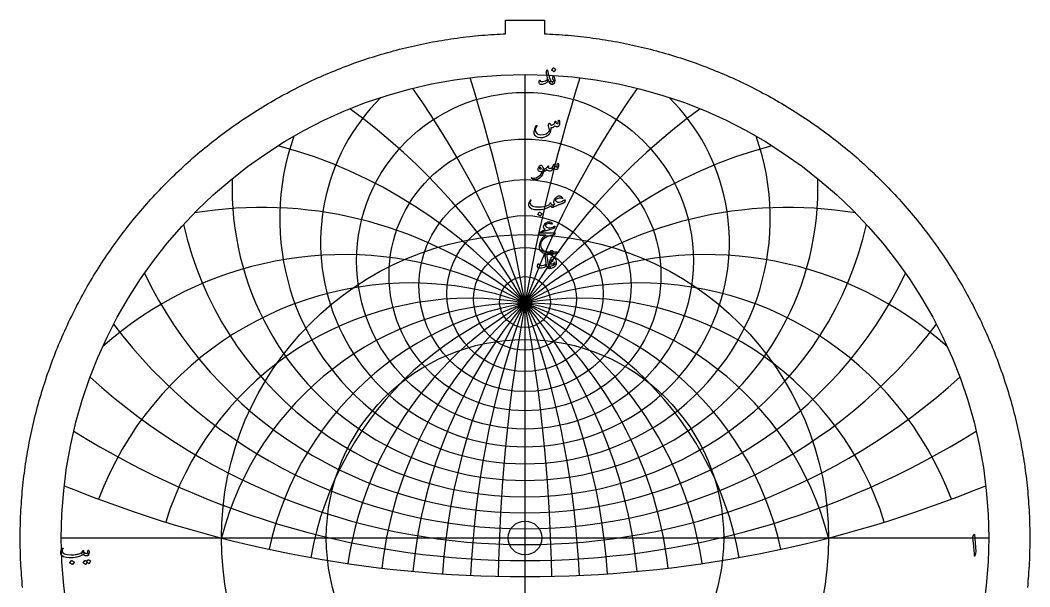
# Model space of a CAD drawing. Header units: millimetres. Extents: x -71 to 71, y -71 to 73.
# Drawn here: x -70.8 to 70.8, y -6.8 to 72.6 of the extents above; entities that cross this region are included whole.
import ezdxf

# ---------------------------------------------------------------- set-up
doc = ezdxf.new("R2010")
doc.units = ezdxf.units.MM
for name, color, linetype in [('CUT_INNER', 6, 'Continuous'), ('CUT_OUTER', 1, 'Continuous'), ('ENGRAVE', 7, 'Continuous'), ('ENGRAVE_FINE', 8, 'Continuous'), ('TEXT', 5, 'Continuous')]:
    doc.layers.add(name, color=color, linetype=linetype)

msp = doc.modelspace()

# ---------------------------------------------------------------- linework, layer by layer
at = {"layer": 'CUT_INNER'}
msp.add_circle((0, 0), 2.375, dxfattribs=at)
at = {"layer": 'CUT_OUTER'}
msp.add_lwpolyline([(-70.4218, -6.9359), (-70.463, -6.5037), (-70.5016, -6.0712), (-70.5375, -5.6385), (-70.5708, -5.2056), (-70.6014, -4.7725), (-70.6293, -4.3392), (-70.6546, -3.9058), (-70.6773, -3.4722), (-70.6972, -3.0384), (-70.7146, -2.6046), (-70.7292, -2.1706), (-70.7412, -1.7366), (-70.7505, -1.3025), (-70.7572, -0.8684), (-70.7612, -0.4342), (-70.7625, 0), (-70.7612, 0.4342), (-70.7572, 0.8684), (-70.7505, 1.3025), (-70.7412, 1.7366), (-70.7292, 2.1706), (-70.7146, 2.6046), (-70.6972, 3.0384), (-70.6773, 3.4722), (-70.6546, 3.9058), (-70.6293, 4.3392), (-70.6014, 4.7725), (-70.5708, 5.2056), (-70.5375, 5.6385), (-70.5016, 6.0712), (-70.463, 6.5037), (-70.4218, 6.9359), (-70.3779, 7.3679), (-70.3313, 7.7996), (-70.2822, 8.231), (-70.2303, 8.6621), (-70.1759, 9.0928), (-70.1187, 9.5233), (-70.059, 9.9533), (-69.9966, 10.383), (-69.9316, 10.8123), (-69.8639, 11.2412), (-69.7936, 11.6697), (-69.7207, 12.0977), (-69.6452, 12.5253), (-69.567, 12.9524), (-69.4862, 13.379), (-69.4028, 13.8051), (-69.3168, 14.2307), (-69.2282, 14.6557), (-69.137, 15.0802), (-69.0431, 15.5042), (-68.9467, 15.9275), (-68.8477, 16.3502), (-68.746, 16.7724), (-68.6418, 17.1939), (-68.535, 17.6147), (-68.4257, 18.0349), (-68.3137, 18.4544), (-68.1992, 18.8733), (-68.0821, 19.2914), (-67.9625, 19.7087), (-67.8403, 20.1254), (-67.7155, 20.5413), (-67.5882, 20.9564), (-67.4583, 21.3707), (-67.3259, 21.7842), (-67.191, 22.1969), (-67.0535, 22.6088), (-66.9135, 23.0198), (-66.771, 23.4299), (-66.626, 23.8392), (-66.4785, 24.2475), (-66.3285, 24.655), (-66.1759, 25.0615), (-66.0209, 25.4671), (-65.8634, 25.8717), (-65.7034, 26.2753), (-65.541, 26.678), (-65.376, 27.0796), (-65.2086, 27.4803), (-65.0388, 27.8799), (-64.8665, 28.2784), (-64.6918, 28.6759), (-64.5146, 29.0723), (-64.335, 29.4676), (-64.153, 29.8618), (-63.9685, 30.2549), (-63.7817, 30.6468), (-63.5925, 31.0376), (-63.4008, 31.4272), (-63.2068, 31.8156), (-63.0104, 32.2029), (-62.8116, 32.5889), (-62.6105, 32.9737), (-62.407, 33.3572), (-62.2011, 33.7395), (-61.9929, 34.1205), (-61.7824, 34.5003), (-61.5695, 34.8787), (-61.3544, 35.2558), (-61.1369, 35.6316), (-60.9171, 36.0061), (-60.695, 36.3792), (-60.4707, 36.7509), (-60.244, 37.1213), (-60.0151, 37.4902), (-59.784, 37.8578), (-59.5505, 38.2239), (-59.3149, 38.5886), (-59.077, 38.9518), (-58.8369, 39.3135), (-58.5945, 39.6738), (-58.35, 40.0326), (-58.1033, 40.3899), (-57.8543, 40.7456), (-57.6032, 41.0998), (-57.35, 41.4525), (-57.0946, 41.8036), (-56.837, 42.1532), (-56.5773, 42.5011), (-56.3154, 42.8475), (-56.0514, 43.1922), (-55.7854, 43.5353), (-55.5172, 43.8768), (-55.2469, 44.2166), (-54.9746, 44.5548), (-54.7002, 44.8913), (-54.4237, 45.226), (-54.1451, 45.5591), (-53.8646, 45.8905), (-53.582, 46.2201), (-53.2974, 46.548), (-53.0108, 46.8742), (-52.7222, 47.1986), (-52.4316, 47.5212), (-52.139, 47.842), (-51.8444, 48.161), (-51.548, 48.4782), (-51.2495, 48.7936), (-50.9492, 49.1072), (-50.6469, 49.4188), (-50.3427, 49.7287), (-50.0366, 50.0366), (-49.7287, 50.3427), (-49.4188, 50.6469), (-49.1072, 50.9492), (-48.7936, 51.2495), (-48.4782, 51.548), (-48.161, 51.8444), (-47.842, 52.139), (-47.5212, 52.4316), (-47.1986, 52.7222), (-46.8742, 53.0108), (-46.548, 53.2974), (-46.2201, 53.582), (-45.8905, 53.8646), (-45.5591, 54.1451), (-45.226, 54.4237), (-44.8913, 54.7002), (-44.5548, 54.9746), (-44.2166, 55.2469), (-43.8768, 55.5172), (-43.5353, 55.7854), (-43.1922, 56.0514), (-42.8475, 56.3154), (-42.5011, 56.5773), (-42.1532, 56.837), (-41.8036, 57.0946), (-41.4525, 57.35), (-41.0998, 57.6032), (-40.7456, 57.8543), (-40.3899, 58.1033), (-40.0326, 58.35), (-39.6738, 58.5945), (-39.3135, 58.8369), (-38.9518, 59.077), (-38.5886, 59.3149), (-38.2239, 59.5505), (-37.8578, 59.784), (-37.4902, 60.0151), (-37.1213, 60.244), (-36.7509, 60.4707), (-36.3792, 60.695), (-36.0061, 60.9171), (-35.6316, 61.1369), (-35.2558, 61.3544), (-34.8787, 61.5695), (-34.5003, 61.7824), (-34.1205, 61.9929), (-33.7395, 62.2011), (-33.3572, 62.407), (-32.9737, 62.6105), (-32.5889, 62.8116), (-32.2029, 63.0104), (-31.8156, 63.2068), (-31.4272, 63.4008), (-31.0376, 63.5925), (-30.6468, 63.7817), (-30.2549, 63.9685), (-29.8618, 64.153), (-29.4676, 64.335), (-29.0723, 64.5146), (-28.6759, 64.6918), (-28.2784, 64.8665), (-27.8799, 65.0388), (-27.4803, 65.2086), (-27.0796, 65.376), (-26.678, 65.541), (-26.2753, 65.7034), (-25.8717, 65.8634), (-25.4671, 66.0209), (-25.0615, 66.1759), (-24.655, 66.3285), (-24.2475, 66.4785), (-23.8392, 66.626), (-23.4299, 66.771), (-23.0198, 66.9135), (-22.6088, 67.0535), (-22.1969, 67.191), (-21.7842, 67.3259), (-21.3707, 67.4583), (-20.9564, 67.5882), (-20.5413, 67.7155), (-20.1254, 67.8403), (-19.7087, 67.9625), (-19.2914, 68.0821), (-18.8733, 68.1992), (-18.4544, 68.3137), (-18.0349, 68.4257), (-17.6147, 68.535), (-17.1939, 68.6418), (-16.7724, 68.746), (-16.3502, 68.8477), (-15.9275, 68.9467), (-15.5042, 69.0431), (-15.0802, 69.137), (-14.6557, 69.2282), (-14.2307, 69.3168), (-13.8051, 69.4028), (-13.379, 69.4862), (-12.9524, 69.567), (-12.5253, 69.6452), (-12.0977, 69.7207), (-11.6697, 69.7936), (-11.2412, 69.8639), (-10.8123, 69.9316), (-10.383, 69.9966), (-9.9533, 70.059), (-9.5233, 70.1187), (-9.0928, 70.1759), (-8.6621, 70.2303), (-8.231, 70.2822), (-7.7996, 70.3313), (-7.3679, 70.3779), (-6.9359, 70.4218), (-6.5037, 70.463), (-6.0712, 70.5016), (-5.6385, 70.5375), (-5.2056, 70.5708), (-4.7725, 70.6014), (-4.3392, 70.6293), (-3.9058, 70.6546), (-3.4722, 70.6773), (-3.0384, 70.6972), (-2.7125, 70.7102), (-2.7125, 72.6225), (2.7125, 72.6225), (2.7125, 70.7102), (3.0384, 70.6972), (3.4722, 70.6773), (3.9058, 70.6546), (4.3392, 70.6293), (4.7725, 70.6014), (5.2056, 70.5708), (5.6385, 70.5375), (6.0712, 70.5016), (6.5037, 70.463), (6.9359, 70.4218), (7.3679, 70.3779), (7.7996, 70.3313), (8.231, 70.2822), (8.6621, 70.2303), (9.0928, 70.1759), (9.5233, 70.1187), (9.9533, 70.059), (10.383, 69.9966), (10.8123, 69.9316), (11.2412, 69.8639), (11.6697, 69.7936), (12.0977, 69.7207), (12.5253, 69.6452), (12.9524, 69.567), (13.379, 69.4862), (13.8051, 69.4028), (14.2307, 69.3168), (14.6557, 69.2282), (15.0802, 69.137), (15.5042, 69.0431), (15.9275, 68.9467), (16.3502, 68.8477), (16.7724, 68.746), (17.1939, 68.6418), (17.6147, 68.535), (18.0349, 68.4257), (18.4544, 68.3137), (18.8733, 68.1992), (19.2914, 68.0821), (19.7087, 67.9625), (20.1254, 67.8403), (20.5413, 67.7155), (20.9564, 67.5882), (21.3707, 67.4583), (21.7842, 67.3259), (22.1969, 67.191), (22.6088, 67.0535), (23.0198, 66.9135), (23.4299, 66.771), (23.8392, 66.626), (24.2475, 66.4785), (24.655, 66.3285), (25.0615, 66.1759), (25.4671, 66.0209), (25.8717, 65.8634), (26.2753, 65.7034), (26.678, 65.541), (27.0796, 65.376), (27.4803, 65.2086), (27.8799, 65.0388), (28.2784, 64.8665), (28.6759, 64.6918), (29.0723, 64.5146), (29.4676, 64.335), (29.8618, 64.153), (30.2549, 63.9685), (30.6468, 63.7817), (31.0376, 63.5925), (31.4272, 63.4008), (31.8156, 63.2068), (32.2029, 63.0104), (32.5889, 62.8116), (32.9737, 62.6105), (33.3572, 62.407), (33.7395, 62.2011), (34.1205, 61.9929), (34.5003, 61.7824), (34.8787, 61.5695), (35.2558, 61.3544), (35.6316, 61.1369), (36.0061, 60.9171), (36.3792, 60.695), (36.7509, 60.4707), (37.1213, 60.244), (37.4902, 60.0151), (37.8578, 59.784), (38.2239, 59.5505), (38.5886, 59.3149), (38.9518, 59.077), (39.3135, 58.8369), (39.6738, 58.5945), (40.0326, 58.35), (40.3899, 58.1033), (40.7456, 57.8543), (41.0998, 57.6032), (41.4525, 57.35), (41.8036, 57.0946), (42.1532, 56.837), (42.5011, 56.5773), (42.8475, 56.3154), (43.1922, 56.0514), (43.5353, 55.7854), (43.8768, 55.5172), (44.2166, 55.2469), (44.5548, 54.9746), (44.8913, 54.7002), (45.226, 54.4237), (45.5591, 54.1451), (45.8905, 53.8646), (46.2201, 53.582), (46.548, 53.2974), (46.8742, 53.0108), (47.1986, 52.7222), (47.5212, 52.4316), (47.842, 52.139), (48.161, 51.8444), (48.4782, 51.548), (48.7936, 51.2495), (49.1072, 50.9492), (49.4188, 50.6469), (49.7287, 50.3427), (50.0366, 50.0366), (50.3427, 49.7287), (50.6469, 49.4188), (50.9492, 49.1072), (51.2495, 48.7936), (51.548, 48.4782), (51.8444, 48.161), (52.139, 47.842), (52.4316, 47.5212), (52.7222, 47.1986), (53.0108, 46.8742), (53.2974, 46.548), (53.582, 46.2201), (53.8646, 45.8905), (54.1451, 45.5591), (54.4237, 45.226), (54.7002, 44.8913), (54.9746, 44.5548), (55.2469, 44.2166), (55.5172, 43.8768), (55.7854, 43.5353), (56.0514, 43.1922), (56.3154, 42.8475), (56.5773, 42.5011), (56.837, 42.1532), (57.0946, 41.8036), (57.35, 41.4525), (57.6032, 41.0998), (57.8543, 40.7456), (58.1033, 40.3899), (58.35, 40.0326), (58.5945, 39.6738), (58.8369, 39.3135), (59.077, 38.9518), (59.3149, 38.5886), (59.5505, 38.2239), (59.784, 37.8578), (60.0151, 37.4902), (60.244, 37.1213), (60.4707, 36.7509), (60.695, 36.3792), (60.9171, 36.0061), (61.1369, 35.6316), (61.3544, 35.2558), (61.5695, 34.8787), (61.7824, 34.5003), (61.9929, 34.1205), (62.2011, 33.7395), (62.407, 33.3572), (62.6105, 32.9737), (62.8116, 32.5889), (63.0104, 32.2029), (63.2068, 31.8156), (63.4008, 31.4272), (63.5925, 31.0376), (63.7817, 30.6468), (63.9685, 30.2549), (64.153, 29.8618), (64.335, 29.4676), (64.5146, 29.0723), (64.6918, 28.6759), (64.8665, 28.2784), (65.0388, 27.8799), (65.2086, 27.4803), (65.376, 27.0796), (65.541, 26.678), (65.7034, 26.2753), (65.8634, 25.8717), (66.0209, 25.4671), (66.1759, 25.0615), (66.3285, 24.655), (66.4785, 24.2475), (66.626, 23.8392), (66.771, 23.4299), (66.9135, 23.0198), (67.0535, 22.6088), (67.191, 22.1969), (67.3259, 21.7842), (67.4583, 21.3707), (67.5882, 20.9564), (67.7155, 20.5413), (67.8403, 20.1254), (67.9625, 19.7087), (68.0821, 19.2914), (68.1992, 18.8733), (68.3137, 18.4544), (68.4257, 18.0349), (68.535, 17.6147), (68.6418, 17.1939), (68.746, 16.7724), (68.8477, 16.3502), (68.9467, 15.9275), (69.0431, 15.5042), (69.137, 15.0802), (69.2282, 14.6557), (69.3168, 14.2307), (69.4028, 13.8051), (69.4862, 13.379), (69.567, 12.9524), (69.6452, 12.5253), (69.7207, 12.0977), (69.7936, 11.6697), (69.8639, 11.2412), (69.9316, 10.8123), (69.9966, 10.383), (70.059, 9.9533), (70.1187, 9.5233), (70.1759, 9.0928), (70.2303, 8.6621), (70.2822, 8.231), (70.3313, 7.7996), (70.3779, 7.3679), (70.4218, 6.9359), (70.463, 6.5037), (70.5016, 6.0712), (70.5375, 5.6385), (70.5708, 5.2056), (70.6014, 4.7725), (70.6293, 4.3392), (70.6546, 3.9058), (70.6773, 3.4722), (70.6972, 3.0384), (70.7146, 2.6046), (70.7292, 2.1706), (70.7412, 1.7366), (70.7505, 1.3025), (70.7572, 0.8684), (70.7612, 0.4342), (70.7625, 0), (70.7612, -0.4342), (70.7572, -0.8684), (70.7505, -1.3025), (70.7412, -1.7366), (70.7292, -2.1706), (70.7146, -2.6046), (70.6972, -3.0384), (70.6773, -3.4722), (70.6546, -3.9058), (70.6293, -4.3392), (70.6014, -4.7725), (70.5708, -5.2056), (70.5375, -5.6385), (70.5016, -6.0712), (70.463, -6.5037), (70.4218, -6.9359)], dxfattribs=at)
at = {"layer": 'ENGRAVE'}
for points in [[(0, -65), (0, 65)], [(-65, 0), (65, 0)]]:
    msp.add_lwpolyline(points, dxfattribs=at)
for centre, radius in [((0, 0), 65), ((0, 38.8835), 23.6071), ((0, 36.8979), 19.0559), ((0, 35.3915), 14.8686), ((0, 34.2865), 10.9437), ((0, 0), 42.5483), ((0, 33.5304), 7.2007), ((0, 33.0894), 3.5726), ((0, 32.9444), 0.93), ((0, 0), 27.8517)]:
    msp.add_circle(centre, radius, dxfattribs=at)
for centre, radius, start, end in [((0, 41.4615), 28.6559, 134.845417, 45.154583), ((0, 44.7989), 34.3874, 160.359894, 19.640106), ((0, 49.1467), 41.0686, 178.254365, 1.745635), ((0, 54.8962), 49.1057, 192.859961, 347.140039), ((0, 62.6876), 59.1521, 205.59371, 334.40629), ((0, -11.0037), 43.9482, 14.5, 165.5), ((0, -11.0037), 43.9482, 14.5, 165.5), ((0, 73.6383), 72.3383, 217.12705, 322.87295), ((0, 89.8839), 90.8123, 227.837951, 312.162049), ((0, 116.0667), 119.2286, 237.963138, 302.036862), ((0, 164.5221), 169.9349, 247.662981, 292.337019)]:
    msp.add_arc(centre, radius, start, end, dxfattribs=at)
at = {"layer": 'ENGRAVE_FINE'}
for centre, radius, start, end in [((-249.2424, -11.0037), 253.0874, 1.275347, 17.367591), ((-249.2424, -11.0037), 253.0874, 1.275347, 17.367591), ((249.2424, -11.0037), 253.0874, 162.632409, 178.724653), ((249.2424, -11.0037), 253.0874, 162.632409, 178.724653), ((-120.7466, -11.0037), 128.4958, 2.570044, 35.199227), ((-120.7466, -11.0037), 128.4958, 2.570044, 35.199227), ((120.7466, -11.0037), 128.4958, 144.800773, 177.429956), ((120.7466, -11.0037), 128.4958, 144.800773, 177.429956), ((-76.1205, -11.0037), 87.8963, 3.904621, 54.083754), ((-76.1205, -11.0037), 87.8963, 3.904621, 54.083754), ((76.1205, -11.0037), 87.8963, 125.916246, 176.095379), ((76.1205, -11.0037), 87.8963, 125.916246, 176.095379), ((-52.3754, -11.0037), 68.3712, 5.30213, 74.940025), ((-52.3754, -11.0037), 68.3712, 5.30213, 74.940025), ((52.3754, -11.0037), 68.3712, 105.059975, 174.69787), ((52.3754, -11.0037), 68.3712, 105.059975, 174.69787), ((-36.8769, -11.0037), 57.3703, 6.789823, 99.494308), ((-36.8769, -11.0037), 57.3703, 6.789823, 99.494308), ((36.8769, -11.0037), 57.3703, 80.505692, 173.210177), ((36.8769, -11.0037), 57.3703, 80.505692, 173.210177), ((-25.3735, -11.0037), 50.747, 8.401461, 131.819689), ((-25.3735, -11.0037), 50.747, 8.401461, 131.819689), ((25.3735, -11.0037), 50.747, 48.180311, 171.598539), ((25.3735, -11.0037), 50.747, 48.180311, 171.598539), ((-15.9958, -11.0037), 46.7687, 10.180676, 159.405261), ((-15.9958, -11.0037), 46.7687, 10.180676, 159.405261), ((15.9958, -11.0037), 46.7687, 20.594739, 169.819324), ((15.9958, -11.0037), 46.7687, 20.594739, 169.819324), ((-7.7492, -11.0037), 44.6261, 12.186153, 162.758056), ((-7.7492, -11.0037), 44.6261, 12.186153, 162.758056), ((7.7492, -11.0037), 44.6261, 17.241944, 167.813847), ((7.7492, -11.0037), 44.6261, 17.241944, 167.813847)]:
    msp.add_arc(centre, radius, start, end, dxfattribs=at)
at = {"layer": 'TEXT'}
for points in [[(3.1618, 65.5541), (3.1855, 65.4459), (3.2113, 65.336), (3.2392, 65.2242), (3.2691, 65.1106), (3.301, 64.9947), (3.3351, 64.876), (3.3712, 64.7545), (3.4093, 64.6301), (3.4864, 64.4063), (3.5568, 64.2382), (3.6205, 64.1258), (3.6774, 64.0691), (3.7272, 64.0353), (3.7775, 63.9876), (3.8283, 63.926), (3.8796, 63.8504), (3.928, 63.7569), (3.9414, 63.6865), (3.9198, 63.6393), (3.8631, 63.6153), (3.6798, 63.6339), (3.5176, 63.7556), (3.3766, 63.9804), (3.2567, 64.3083), (3.2541, 64.3137), (3.2505, 64.3176), (3.2459, 64.3199), (3.2402, 64.3207), (3.2361, 64.3199), (3.2319, 64.3176), (3.2278, 64.3137), (3.2237, 64.3083), (3.2121, 64.2552), (3.1979, 64.199), (3.1811, 64.1397), (3.1618, 64.0773), (3.1407, 64.0183), (3.1185, 63.969), (3.0953, 63.9296), (3.0711, 63.8999), (2.9839, 63.8239), (2.8751, 63.7566), (2.7447, 63.6981), (2.5926, 63.6483), (2.4379, 63.6114), (2.3038, 63.5957), (2.1904, 63.6011), (2.0976, 63.6277), (2.0182, 63.6942), (1.9821, 63.8113), (1.9893, 63.9788), (2.0398, 64.1969), (2.0447, 64.2042), (2.0512, 64.2093), (2.0591, 64.2124), (2.0687, 64.2134), (2.08, 64.2122), (2.0893, 64.2083), (2.0965, 64.2018), (2.1017, 64.1928), (2.1213, 64.1472), (2.1429, 64.1093), (2.1667, 64.0791), (2.1924, 64.0567), (2.2729, 64.0268), (2.3822, 64.0196), (2.5204, 64.035), (2.6874, 64.0732), (2.8656, 64.1304), (3.004, 64.1949), (3.1028, 64.2665), (3.1618, 64.3454), (3.1716, 64.4254), (3.1556, 64.562), (3.1139, 64.7554), (3.0463, 65.0054), (3.0138, 65.1372), (2.9947, 65.2437), (2.9891, 65.3249), (2.9968, 65.3808), (3.0752, 65.6036), (3.0837, 65.627), (3.0927, 65.6438), (3.1023, 65.6538), (3.1123, 65.6572), (3.1247, 65.6507), (3.1371, 65.6314), (3.1494, 65.5992), (3.1618, 65.5541)], [(3.9579, 65.9088), (3.9631, 65.914), (3.9703, 65.9171), (3.9796, 65.9181), (3.9909, 65.9171), (4.0711, 65.8846), (4.1467, 65.8449), (4.2176, 65.798), (4.2838, 65.7438), (4.2903, 65.7356), (4.2931, 65.7273), (4.2923, 65.7191), (4.2879, 65.7108), (4.0941, 65.3973), (4.0868, 65.3898), (4.0776, 65.388), (4.0662, 65.3919), (4.0528, 65.4014), (4.0412, 65.4097), (4.0229, 65.4221), (3.9979, 65.4386), (3.9662, 65.4592), (3.9273, 65.4839), (3.8806, 65.5128), (3.8262, 65.5458), (3.7641, 65.5829), (3.7558, 65.5891), (3.7517, 65.5953), (3.7517, 65.6015), (3.7558, 65.6077)], [(3.9951, 64.2217), (3.9708, 64.2622), (3.9476, 64.297), (3.9255, 64.3261), (3.9043, 64.3496), (3.8891, 64.3697), (3.8806, 64.3929), (3.8788, 64.4192), (3.8837, 64.4486), (3.9703, 64.7621), (3.9824, 64.7894), (3.9982, 64.7971), (4.0175, 64.7853), (4.0404, 64.7538), (4.075, 64.687), (4.1044, 64.6063), (4.1286, 64.5117), (4.1477, 64.4032), (4.1588, 64.299), (4.1632, 64.1969), (4.1608, 64.0969), (4.1518, 63.9989), (4.1371, 63.9136), (4.1178, 63.8391), (4.0938, 63.7754), (4.0652, 63.7226), (4.0299, 63.6834), (3.9817, 63.6524), (3.9206, 63.6298), (3.8466, 63.6153), (3.7708, 63.6125), (3.7001, 63.6246), (3.6346, 63.6517), (3.5743, 63.6937), (3.5276, 63.7471), (3.5032, 63.8082), (3.5008, 63.877), (3.5207, 63.9536), (3.5524, 64.0162), (3.5898, 64.0557), (3.6328, 64.0719), (3.6816, 64.0649), (3.794, 64.0379), (3.8919, 64.035), (3.9755, 64.0564), (4.0446, 64.1021), (4.0461, 64.1142), (4.0384, 64.1382), (4.0214, 64.174), (3.9951, 64.2217)], [(4.7066, 58.5595), (4.7138, 58.5775), (4.7231, 58.5904), (4.7345, 58.5982), (4.7479, 58.6007), (4.7651, 58.5987), (4.7798, 58.5925), (4.792, 58.5822), (4.8015, 58.5677), (4.825, 58.5162), (4.8417, 58.4522), (4.8518, 58.3759), (4.8551, 58.2872), (4.8461, 58.1424), (4.819, 58.0047), (4.7739, 57.8742), (4.7107, 57.751), (4.6891, 57.7213), (4.6654, 57.6984), (4.6396, 57.6822), (4.6117, 57.6726), (4.5109, 57.6662), (4.4024, 57.684), (4.2861, 57.726), (4.1621, 57.7922), (4.0577, 57.6492), (3.9342, 57.554), (3.7916, 57.5068), (3.63, 57.5076), (3.6247, 57.4206), (3.6171, 57.3369), (3.6072, 57.2566), (3.5949, 57.1797), (3.5804, 57.1056), (3.5635, 57.0338), (3.5443, 56.9643), (3.5227, 56.8971), (3.4727, 56.7759), (3.4052, 56.6641), (3.3201, 56.5614), (3.2175, 56.4681), (2.9775, 56.3083), (2.7235, 56.1959), (2.4557, 56.1309), (2.1739, 56.1134), (1.8565, 56.1564), (1.6057, 56.2691), (1.4213, 56.4514), (1.3035, 56.7032), (1.2875, 56.794), (1.2849, 56.9012), (1.2958, 57.025), (1.32, 57.1652), (1.3589, 57.3189), (1.4138, 57.4787), (1.4847, 57.6448), (1.5716, 57.817), (1.5786, 57.8278), (1.5871, 57.8356), (1.5971, 57.8402), (1.6087, 57.8417), (1.6204, 57.8407), (1.6304, 57.8376), (1.6389, 57.8325), (1.6459, 57.8252), (1.6505, 57.8147), (1.6521, 57.8036), (1.6505, 57.792), (1.6459, 57.7799), (1.5355, 57.5507), (1.4644, 57.3622), (1.4324, 57.2145), (1.4396, 57.1075), (1.5438, 56.8716), (1.7077, 56.7002), (1.9315, 56.5932), (2.2151, 56.5506), (2.6116, 56.5759), (2.9473, 56.6764), (3.2221, 56.8523), (3.4361, 57.1034), (3.4354, 57.2689), (3.4083, 57.4437), (3.3549, 57.6278), (3.2752, 57.8211), (3.2652, 57.8407), (3.2598, 57.8582), (3.259, 57.8737), (3.2629, 57.8871), (3.285, 57.9331), (3.3062, 57.9763), (3.3263, 58.0167), (3.3454, 58.0542), (3.3634, 58.0883), (3.3804, 58.1186), (3.3964, 58.1451), (3.4114, 58.1676), (3.4199, 58.1772), (3.4289, 58.181), (3.4384, 58.1792), (3.4485, 58.1717), (3.4537, 58.1661), (3.4609, 58.1573), (3.4702, 58.1454), (3.4815, 58.1305), (3.4944, 58.1124), (3.5083, 58.0913), (3.5233, 58.0671), (3.5393, 58.0397), (3.5717, 57.9872), (3.5991, 57.949), (3.6212, 57.9253), (3.6382, 57.916), (3.7455, 57.907), (3.8527, 57.9253), (3.96, 57.9709), (4.0672, 58.0439), (4.1062, 58.0923), (4.1446, 58.1717), (4.1825, 58.2821), (4.2199, 58.4234), (4.2235, 58.4368), (4.2302, 58.4481), (4.24, 58.4574), (4.2529, 58.4646), (4.265, 58.4693), (4.2766, 58.4708), (4.2877, 58.4693), (4.2982, 58.4646), (4.314, 58.4388), (4.3199, 58.3904), (4.316, 58.3192), (4.3024, 58.2254), (4.3856, 58.1743), (4.4746, 58.1408), (4.5692, 58.1248), (4.6695, 58.1264), (4.6682, 58.1565), (4.6643, 58.181), (4.6579, 58.1998), (4.6489, 58.213), (4.6386, 58.2254), (4.6324, 58.2377), (4.6303, 58.2501), (4.6324, 58.2625)], [(4.6097, 52.544), (4.6187, 52.5502), (4.6293, 52.5481), (4.6414, 52.5378), (4.6551, 52.5192), (4.6698, 52.4878), (4.6808, 52.4429), (4.6883, 52.3846), (4.6922, 52.313), (4.6935, 52.2315), (4.6891, 52.1521), (4.679, 52.0748), (4.6633, 51.9995), (4.6174, 51.853), (4.5664, 51.7478), (4.5102, 51.6839), (4.4488, 51.6612), (4.3037, 51.6697), (4.1693, 51.7076), (4.0459, 51.7749), (3.9332, 51.8716), (3.8558, 51.7192), (3.7641, 51.6004), (3.6578, 51.515), (3.5372, 51.4632), (3.4106, 51.4519), (3.2825, 51.4838), (3.1528, 51.5591), (3.0216, 51.6777), (2.9153, 51.5424), (2.8112, 51.4457), (2.7091, 51.3877), (2.6091, 51.3683), (2.589, 51.3797), (2.5699, 51.4137), (2.5518, 51.4704), (2.5348, 51.5498), (2.5286, 51.6282), (2.5389, 51.686), (2.5657, 51.7231), (2.6091, 51.7396), (2.7993, 51.7827), (2.9659, 51.8664), (3.1087, 51.991), (3.2278, 52.1562), (3.2343, 52.1652), (3.2412, 52.1717), (3.2487, 52.1756), (3.2567, 52.1768), (3.2665, 52.1758), (3.2752, 52.1727), (3.283, 52.1676), (3.2897, 52.1603), (3.2936, 52.1382), (3.2845, 52.1005), (3.2626, 52.0474), (3.2278, 51.9788), (3.2734, 51.926), (3.3443, 51.8871), (3.4405, 51.8621), (3.5619, 51.851), (3.7133, 51.8827), (3.8455, 51.9861), (3.9587, 52.1611), (4.0528, 52.4078), (4.0575, 52.4205), (4.0631, 52.4295), (4.0698, 52.4349), (4.0776, 52.4367), (4.0892, 52.4357), (4.0992, 52.4326), (4.1077, 52.4274), (4.1147, 52.4202), (4.1198, 52.4099), (4.1229, 52.3996), (4.124, 52.3893), (4.1229, 52.379), (4.0817, 52.2057), (4.1299, 52.1629), (4.1879, 52.1253), (4.2557, 52.0928), (4.3333, 52.0655), (4.4089, 52.0477), (4.4663, 52.0438), (4.5058, 52.0539), (4.5272, 52.0778), (4.5341, 52.1145), (4.5303, 52.1665), (4.5156, 52.2341), (4.4901, 52.3171), (4.4944, 52.3406), (4.5158, 52.3862), (4.5543, 52.454), (4.6097, 52.544)], [(2.5266, 51.323), (2.4299, 50.9834), (2.2677, 50.6991), (2.0401, 50.4699), (1.7469, 50.2958), (1.7059, 50.2782), (1.6655, 50.2623), (1.6255, 50.2483), (1.5861, 50.236), (1.5474, 50.2258), (1.5097, 50.218), (1.4731, 50.2124), (1.4376, 50.2092), (1.3489, 50.2219), (1.2313, 50.268), (1.0849, 50.3477), (0.9096, 50.4608), (0.8907, 50.4771), (0.8797, 50.4928), (0.8763, 50.508), (0.8807, 50.5227), (0.8905, 50.5341), (0.9034, 50.5392), (0.9194, 50.5382), (0.9384, 50.531), (1.1207, 50.4719), (1.3252, 50.4722), (1.5518, 50.5317), (1.8006, 50.6506), (2.0037, 50.7885), (2.1718, 50.9507), (2.3048, 51.1371), (2.4028, 51.3477), (2.402, 51.3552), (2.3997, 51.3611), (2.3959, 51.3655), (2.3904, 51.3683), (2.2484, 51.3766), (2.1275, 51.3931), (2.0277, 51.4178), (1.9491, 51.4508), (1.8882, 51.5019), (1.8501, 51.5725), (1.8346, 51.6628), (1.8418, 51.7726), (1.8441, 51.7872), (1.847, 51.802), (1.8503, 51.8171), (1.8542, 51.8324), (1.8586, 51.8483), (1.8635, 51.8649), (1.8689, 51.8823), (1.8748, 51.9005), (1.9233, 52.0183), (1.9821, 52.116), (2.0512, 52.1936), (2.1306, 52.2511), (2.2118, 52.2825), (2.2863, 52.282), (2.3541, 52.2495), (2.4152, 52.1851), (2.4686, 52.0954), (2.509, 51.9912), (2.5366, 51.8726), (2.5513, 51.7396), (2.5594, 51.7397), (2.5673, 51.7401), (2.5749, 51.7408), (2.5823, 51.7417), (2.5896, 51.7426), (2.5972, 51.7432), (2.6051, 51.7436), (2.6132, 51.7437), (2.641, 51.7378), (2.6627, 51.72), (2.6782, 51.6904), (2.6874, 51.6488), (2.6913, 51.6032), (2.6905, 51.5571), (2.6851, 51.5104), (2.6751, 51.4632), (2.6619, 51.4217), (2.6472, 51.3921), (2.631, 51.3743), (2.6132, 51.3683), (2.5348, 51.3683), (2.5343, 51.3609), (2.5328, 51.3508), (2.5302, 51.3382), (2.5266, 51.323)], [(2.3286, 51.785), (2.2853, 51.8605), (2.2378, 51.9139), (2.1862, 51.9451), (2.1306, 51.9541), (2.0973, 51.9453), (2.0677, 51.9314), (2.0416, 51.9123), (2.0192, 51.8881), (2.012, 51.8752), (2.0109, 51.8613), (2.0161, 51.8463), (2.0274, 51.8303), (2.07, 51.793), (2.1316, 51.7674), (2.2123, 51.7538), (2.3121, 51.752), (2.3224, 51.754), (2.3286, 51.7602), (2.3306, 51.7705), (2.3286, 51.785)], [(0.759, 47.3862), (0.7737, 47.4022), (0.7889, 47.4089), (0.8046, 47.4063), (0.8209, 47.3944), (0.8332, 47.379), (0.8374, 47.3614), (0.8332, 47.3418), (0.8209, 47.3202), (0.758, 47.2227), (0.7177, 47.1325), (0.7002, 47.0495), (0.7054, 46.9737), (0.8345, 46.7246), (1.0859, 46.5509), (1.4595, 46.4524), (1.9552, 46.4292), (2.3231, 46.4563), (2.6761, 46.5127), (3.0141, 46.5986), (3.3371, 46.7138), (3.3941, 46.7476), (3.4413, 46.7994), (3.4787, 46.8693), (3.5063, 46.9572), (3.5155, 46.9822), (3.531, 46.9995), (3.5527, 47.009), (3.5805, 47.0108), (3.6004, 47.0023), (3.6145, 46.985), (3.623, 46.959), (3.6259, 46.9242), (3.6452, 46.8381), (3.6991, 46.7736), (3.7875, 46.7308), (3.9105, 46.7097), (3.9548, 46.6999), (3.9848, 46.6746), (4.0002, 46.6339), (4.0012, 46.5777), (3.9863, 46.473), (3.9662, 46.3982), (3.9409, 46.3534), (3.9105, 46.3384), (3.82, 46.3503), (3.7342, 46.3859), (3.6529, 46.4452), (3.5764, 46.5282), (3.5699, 46.5315), (3.5588, 46.5292), (3.5431, 46.5212), (3.5227, 46.5076), (3.1381, 46.291), (2.7184, 46.1363), (2.2636, 46.0435), (1.7737, 46.0126), (1.321, 46.0435), (0.9694, 46.1363), (0.7188, 46.291), (0.5692, 46.5076), (0.5352, 46.6285), (0.5239, 46.752), (0.5352, 46.878), (0.5692, 47.0067), (0.6151, 47.1263), (0.6621, 47.2294), (0.71, 47.3161), (0.759, 47.3862)], [(5.6141, 47.3738), (5.5316, 47.0438), (5.5223, 47.0278), (5.5069, 47.0129), (5.4852, 46.999), (5.4574, 46.9861), (5.3956, 46.9643), (5.33, 46.9402), (5.2605, 46.9137), (5.1872, 46.885), (5.11, 46.8542), (5.0289, 46.8216), (4.9439, 46.7872), (4.8551, 46.7509), (3.9064, 46.3384), (3.8631, 46.348), (3.828, 46.3766), (3.8012, 46.4243), (3.7826, 46.4911), (3.7795, 46.562), (3.7991, 46.622), (3.8414, 46.6713), (3.9064, 46.7097), (3.9145, 46.7134), (3.9306, 46.7205), (3.9547, 46.731), (3.9868, 46.7447), (4.0266, 46.7616), (4.074, 46.7814), (4.1287, 46.8039), (4.191, 46.8293), (4.1108, 46.9116), (4.06, 47.0015), (4.0386, 47.0992), (4.0466, 47.2047), (4.126, 47.4555), (4.2611, 47.6677), (4.4519, 47.8412), (4.6984, 47.9761), (4.7523, 47.9887), (4.8149, 47.9853), (4.8863, 47.966), (4.9665, 47.9307), (5.0498, 47.8825), (5.1263, 47.8286), (5.1962, 47.769), (5.2594, 47.7038), (5.2772, 47.6798), (5.2852, 47.6574), (5.2834, 47.6365), (5.2718, 47.6172), (5.2542, 47.6022), (5.2346, 47.5945), (5.213, 47.594), (5.1892, 47.6007), (5.0658, 47.6396), (4.9345, 47.6574), (4.7956, 47.6541), (4.6489, 47.6296), (4.5161, 47.5899), (4.4107, 47.5367), (4.3325, 47.4702), (4.2818, 47.3903), (4.2766, 47.3547), (4.29, 47.314), (4.322, 47.2681), (4.3725, 47.2171), (4.4302, 47.1707), (4.488, 47.1346), (4.5457, 47.1088), (4.6035, 47.0933), (4.7765, 47.0889), (4.9613, 47.1253), (5.1581, 47.2024), (5.3666, 47.3202), (5.3891, 47.3344), (5.411, 47.348), (5.4324, 47.3612), (5.4533, 47.3738), (5.4734, 47.3857), (5.4924, 47.3965), (5.5105, 47.4063), (5.5275, 47.4151), (5.5747, 47.4372), (5.6048, 47.4377), (5.618, 47.4166), (5.6141, 47.3738)], [(2.0089, 45.6743), (2.014, 45.6795), (2.0212, 45.6826), (2.0305, 45.6836), (2.0419, 45.6826), (2.1221, 45.6501), (2.1976, 45.6104), (2.2685, 45.5635), (2.3348, 45.5093), (2.3412, 45.5011), (2.344, 45.4928), (2.3433, 45.4846), (2.3389, 45.4763), (2.145, 45.1628), (2.1378, 45.1553), (2.1285, 45.1535), (2.1172, 45.1574), (2.1037, 45.1669), (2.0921, 45.1752), (2.0738, 45.1876), (2.0488, 45.2041), (2.0171, 45.2247), (1.9782, 45.2494), (1.9315, 45.2783), (1.8771, 45.3113), (1.815, 45.3484), (1.8067, 45.3546), (1.8026, 45.3608), (1.8026, 45.367), (1.8067, 45.3732)], [(4.1848, 43.7039), (4.1882, 43.6748), (4.1693, 43.6204), (4.1284, 43.5407), (4.0652, 43.4358), (4.0518, 43.4188), (4.0363, 43.4048), (4.0188, 43.394), (3.9992, 43.3863), (3.7352, 43.3136), (3.5001, 43.2481), (3.2938, 43.1898), (3.1164, 43.1388), (2.9679, 43.0952), (2.8483, 43.0594), (2.7576, 43.0313), (2.6957, 43.0109), (2.1966, 42.7881), (2.1615, 42.7856), (2.1347, 42.7902), (2.1161, 42.8021), (2.1058, 42.8211), (2.1056, 42.8281), (2.1089, 42.8366), (2.1159, 42.8467), (2.1264, 42.8583), (2.228, 42.9537), (2.3801, 43.0542), (2.5828, 43.1599), (2.8359, 43.2708), (2.7671, 43.3296), (2.7091, 43.3863), (2.6619, 43.4409), (2.6256, 43.4935), (2.6031, 43.551), (2.5977, 43.6204), (2.6093, 43.7016), (2.6379, 43.7946), (2.6843, 43.8916), (2.7493, 43.9885), (2.8328, 44.0855), (2.9349, 44.1824), (3.0461, 44.2662), (3.1525, 44.3237), (3.2544, 44.3549), (3.3516, 44.3598), (3.4833, 44.3332), (3.6022, 44.2783), (3.7081, 44.195), (3.8012, 44.0834), (3.8094, 44.0695), (3.8136, 44.0566), (3.8136, 44.0447), (3.8094, 44.0339), (3.8004, 44.0238), (3.7898, 44.0184), (3.7777, 44.0177), (3.7641, 44.0215), (3.7033, 44.0409), (3.645, 44.0576), (3.5889, 44.0718), (3.5351, 44.0834), (3.4839, 44.0922), (3.4356, 44.0978), (3.3901, 44.1004), (3.3474, 44.0999), (3.1698, 44.079), (3.0205, 44.0287), (2.8996, 43.9491), (2.8071, 43.84), (2.9055, 43.7103), (3.0154, 43.6142), (3.1365, 43.5515), (3.2691, 43.5224), (3.4663, 43.5203), (3.6785, 43.5513), (3.9056, 43.6152), (4.1477, 43.7121), (4.1577, 43.7147), (4.1673, 43.7142), (4.1763, 43.7106), (4.1848, 43.7039)], [(2.4729, 42.8005), (3.0022, 42.782), (3.4598, 42.7799), (3.8458, 42.7943), (4.1601, 42.8253), (4.1697, 42.8264), (4.1781, 42.8258), (4.1852, 42.8233), (4.191, 42.8191), (4.1953, 42.8133), (4.1977, 42.8062), (4.1983, 42.7978), (4.1972, 42.7881), (4.1891, 42.7505), (4.1812, 42.716), (4.1736, 42.6845), (4.1662, 42.6561), (4.1592, 42.6309), (4.1523, 42.6087), (4.1458, 42.5896), (4.1394, 42.5736), (4.126, 42.5481), (4.1106, 42.5293), (4.093, 42.5172), (4.0734, 42.5118), (3.597, 42.4254), (3.1824, 42.2901), (2.8297, 42.1057), (2.5389, 41.8724), (2.392, 41.7046), (2.2852, 41.5269), (2.2187, 41.3395), (2.1924, 41.1423), (2.2177, 40.8326), (2.3182, 40.5802), (2.4941, 40.3851), (2.7452, 40.2471), (2.8754, 40.2054), (3.0185, 40.1708), (3.1744, 40.1435), (3.3433, 40.1234), (3.5248, 40.1102), (3.7187, 40.1038), (3.9249, 40.1041), (4.1436, 40.111), (4.2213, 40.1154), (4.2977, 40.1203), (4.3729, 40.1257), (4.4467, 40.1316), (4.5188, 40.1381), (4.5885, 40.1451), (4.656, 40.1525), (4.7211, 40.1605), (4.7409, 40.1616), (4.7551, 40.1564), (4.7636, 40.1451), (4.7664, 40.1275), (4.7649, 40.1072), (4.7603, 40.0914), (4.7525, 40.0803), (4.7417, 40.0739), (4.6252, 40.0247), (4.5148, 39.9801), (4.4107, 39.9401), (4.3127, 39.9048), (4.2212, 39.8738), (4.1363, 39.847), (4.0582, 39.8243), (3.9868, 39.8058), (3.9197, 39.7921), (3.8543, 39.78), (3.7907, 39.7694), (3.729, 39.7604), (3.6688, 39.7534), (3.6099, 39.7491), (3.5523, 39.7472), (3.4959, 39.748), (3.1113, 39.7779), (2.7906, 39.8429), (2.5338, 39.9429), (2.3409, 40.078), (2.1994, 40.2469), (2.1007, 40.4441), (2.0447, 40.6697), (2.0316, 40.9236), (2.072, 41.2387), (2.1687, 41.5445), (2.3216, 41.8409), (2.5307, 42.1281), (2.6124, 42.215), (2.705, 42.2983), (2.8084, 42.378), (2.9226, 42.454), (1.9243, 42.4623), (1.9003, 42.4726), (1.8903, 42.4911), (1.8941, 42.518), (1.9119, 42.553), (1.9455, 42.6041), (1.9759, 42.65), (2.0032, 42.6907), (2.0274, 42.7263), (2.0486, 42.7564), (2.0666, 42.7809), (2.0816, 42.7997), (2.0934, 42.8129), (2.1202, 42.8152), (2.1924, 42.8139), (2.31, 42.809), (2.4729, 42.8005)], [(3.432, 38.1415), (3.4619, 38.127), (3.4856, 38.1043), (3.5032, 38.0734), (3.5145, 38.0342), (3.522, 37.9858), (3.5238, 37.9393), (3.5199, 37.895), (3.5104, 37.8527), (3.4962, 37.8166), (3.4784, 37.7908), (3.457, 37.7754), (3.432, 37.7702), (3.3085, 37.8045), (3.2062, 37.8909), (3.1249, 38.0293), (3.0649, 38.2198), (3.0571, 38.2527), (3.0504, 38.2812), (3.0448, 38.3053), (3.0401, 38.325), (3.0365, 38.3404), (3.0339, 38.3513), (3.0324, 38.3579), (3.0319, 38.3601), (3.0257, 38.3722), (3.0195, 38.3756), (3.0133, 38.3702), (3.0071, 38.356), (2.937, 38.1977), (2.8586, 38.0734), (2.772, 37.9832), (2.6771, 37.927), (2.5395, 37.8837), (2.3781, 37.8568), (2.193, 37.8465), (1.9841, 37.8527), (1.8446, 37.8958), (1.7686, 38.0002), (1.756, 38.166), (1.8067, 38.3931), (1.8184, 38.4204), (1.8325, 38.4405), (1.8493, 38.4534), (1.8686, 38.4591), (1.8877, 38.4573), (1.9037, 38.4478), (1.9166, 38.4305), (1.9264, 38.4055), (1.9473, 38.3521), (1.9728, 38.3116), (2.0029, 38.284), (2.0377, 38.2693), (2.2329, 38.2394), (2.4183, 38.2363), (2.5939, 38.2601), (2.7596, 38.3106), (2.8316, 38.3482), (2.8906, 38.3993), (2.9367, 38.4637), (2.97, 38.5416), (2.9679, 38.5785), (2.9576, 38.6643), (2.9391, 38.7992), (2.9122, 38.983), (2.8986, 39.0813), (2.8865, 39.1701), (2.8759, 39.2494), (2.8669, 39.3192), (2.8591, 39.3788), (2.8524, 39.428), (2.8468, 39.4665), (2.8421, 39.4945), (2.8383, 39.5373), (2.839, 39.5749), (2.8444, 39.6074), (2.8545, 39.6347), (2.8705, 39.6686), (2.8854, 39.7002), (2.8994, 39.7295), (2.9122, 39.7564), (2.9239, 39.781), (2.9339, 39.8033), (2.9424, 39.8233), (2.9494, 39.841), (2.9566, 39.8552), (2.9659, 39.8647), (2.9772, 39.8696), (2.9906, 39.8698), (3.0053, 39.8642), (3.0164, 39.8554), (3.0239, 39.8435), (3.0278, 39.8286), (3.0529, 39.6176), (3.0788, 39.4176), (3.1055, 39.2288), (3.1329, 39.051), (3.1609, 38.8844), (3.1891, 38.7288), (3.2176, 38.5843), (3.2464, 38.4508), (3.2812, 38.3263), (3.3237, 38.2333), (3.374, 38.1716), (3.432, 38.1415)], [(3.6878, 40.3277), (3.6929, 40.3329), (3.7001, 40.336), (3.7094, 40.337), (3.7207, 40.336), (3.8009, 40.3035), (3.8765, 40.2638), (3.9474, 40.2169), (4.0136, 40.1627), (4.0201, 40.1545), (4.0229, 40.1462), (4.0221, 40.138), (4.0177, 40.1297), (3.8239, 39.8162), (3.8167, 39.8087), (3.8074, 39.8069), (3.796, 39.8108), (3.7826, 39.8203), (3.771, 39.8286), (3.7527, 39.841), (3.7277, 39.8575), (3.696, 39.8781), (3.6571, 39.9028), (3.6104, 39.9317), (3.556, 39.9647), (3.4939, 40.0018), (3.4856, 40.008), (3.4815, 40.0142), (3.4815, 40.0204), (3.4856, 40.0266)], [(3.9064, 39.4573), (3.9347, 39.4532), (3.9662, 39.4408), (4.0007, 39.4202), (4.0384, 39.3913), (4.1995, 39.2196), (4.3117, 39.0263), (4.3748, 38.8113), (4.389, 38.5746), (4.3764, 38.4514), (4.3508, 38.3415), (4.3124, 38.2451), (4.2611, 38.1621), (4.0948, 37.9907), (3.9012, 37.8682), (3.6803, 37.7947), (3.432, 37.7702), (3.407, 37.7762), (3.3856, 37.7939), (3.3678, 37.8236), (3.3536, 37.8651), (3.3483, 37.888), (3.3449, 37.9115), (3.3432, 37.9355), (3.3433, 37.96), (3.3447, 37.9842), (3.3469, 38.0074), (3.3499, 38.0296), (3.3536, 38.0507), (3.3647, 38.0873), (3.3815, 38.1147), (3.4039, 38.1327), (3.432, 38.1415), (3.6738, 38.174), (3.8837, 38.2343), (4.0616, 38.3225), (4.2075, 38.4385), (4.2005, 38.4965), (4.192, 38.5426), (4.182, 38.5769), (4.1704, 38.5993), (4.1565, 38.6187), (4.1436, 38.6313), (4.1317, 38.6372), (4.1209, 38.6365), (4.1134, 38.6339), (4.1075, 38.6303), (4.1031, 38.6256), (4.1002, 38.62), (4.0605, 38.5385), (4.0116, 38.4756), (3.9533, 38.4313), (3.8857, 38.4055), (3.6896, 38.3903), (3.5547, 38.4436), (3.4812, 38.5656), (3.4691, 38.7561), (3.4856, 38.8654), (3.5186, 38.9788), (3.5681, 39.0964), (3.6341, 39.2181), (3.7037, 39.3228), (3.7723, 39.3975), (3.8399, 39.4424), (3.9064, 39.4573)], [(3.7702, 39.0118), (3.7293, 39.0002), (3.697, 38.9696), (3.6736, 38.9198), (3.6589, 38.851), (3.6591, 38.8401), (3.6599, 38.8324), (3.6612, 38.8278), (3.663, 38.8262), (3.7045, 38.8162), (3.7465, 38.8108), (3.7891, 38.81), (3.8321, 38.8138), (3.87, 38.8218), (3.9012, 38.8334), (3.9257, 38.8487), (3.9435, 38.8675), (3.8971, 38.9337), (3.8528, 38.9799), (3.8105, 39.0059), (3.7702, 39.0118)], [(62.8913, 0.4169), (62.9334, 0.4983), (62.9672, 0.5269), (62.9928, 0.5027), (63.0101, 0.4257), (63.1113, -0.6523), (63.1715, -1.314), (63.185, -1.8425), (63.1517, -2.238), (63.0717, -2.5003), (63.0571, -2.5218), (63.0442, -2.5333), (63.0329, -2.535), (63.0233, -2.5267), (63.0156, -2.5138), (63.0101, -2.497), (63.0068, -2.4764), (63.0057, -2.4519), (63.0057, -2.2613), (62.9969, -2.0592), (62.9793, -1.8455), (62.9529, -1.6203), (62.9471, -1.5615), (62.9298, -1.4025), (62.9009, -1.1435), (62.8605, -0.7843), (62.7637, 0.0121), (62.7615, 0.0544), (62.7637, 0.0935), (62.7703, 0.1292), (62.7813, 0.1617)], [(-61.9013, -1.9503), (-61.897, -1.9525), (-61.893, -1.9547), (-61.8893, -1.9569), (-61.8859, -1.9591), (-61.8825, -1.9616), (-61.8787, -1.9646), (-61.8748, -1.9682), (-61.8705, -1.9723), (-61.835, -2.0141), (-61.821, -2.0735), (-61.8284, -2.1505), (-61.8573, -2.2451), (-61.884, -2.3026), (-61.9112, -2.3386), (-61.939, -2.3532), (-61.9673, -2.3463), (-61.9816, -2.3394), (-61.9937, -2.3364), (-62.0036, -2.3372), (-62.0113, -2.3419), (-62.3721, -2.5394), (-62.8033, -2.6785), (-63.3049, -2.7594), (-63.8769, -2.7819), (-64.3394, -2.7423), (-64.6887, -2.6367), (-64.9246, -2.4651), (-65.0473, -2.2275), (-65.0663, -2.1153), (-65.0704, -2.0031), (-65.0597, -1.8909), (-65.0341, -1.7787), (-64.9992, -1.6794), (-64.956, -1.5884), (-64.9046, -1.5056), (-64.8449, -1.4311), (-64.8336, -1.4218), (-64.8218, -1.4157), (-64.8094, -1.413), (-64.7965, -1.4135), (-64.7844, -1.4187), (-64.7745, -1.4256), (-64.7668, -1.4341), (-64.7613, -1.4443), (-64.7588, -1.4542), (-64.7602, -1.4663), (-64.7654, -1.4806), (-64.7745, -1.4971), (-64.8383, -1.5906), (-64.8801, -1.6819), (-64.8999, -1.771), (-64.8977, -1.8579), (-64.7932, -2.0757), (-64.5501, -2.2319), (-64.1684, -2.3265), (-63.6481, -2.3595), (-63.5052, -2.3573), (-63.3626, -2.3507), (-63.2203, -2.3397), (-63.0783, -2.3243), (-62.9374, -2.3045), (-62.7983, -2.2803), (-62.6613, -2.2517), (-62.5261, -2.2187), (-62.3949, -2.1813), (-62.2874, -2.1439), (-62.2035, -2.1065), (-62.1433, -2.0691), (-62.1201, -2.0493), (-62.0987, -2.0251), (-62.0794, -1.9965), (-62.0619, -1.9635), (-62.0455, -1.9267), (-62.0294, -1.8865), (-62.0136, -1.8431), (-61.9981, -1.7963), (-61.992, -1.782), (-61.9827, -1.7699), (-61.97, -1.76), (-61.9541, -1.7523), (-61.937, -1.7482), (-61.9211, -1.749), (-61.9062, -1.7548), (-61.8925, -1.7655), (-61.8815, -1.7804), (-61.8749, -1.7985), (-61.8727, -1.82), (-61.8749, -1.8447)], [(-62.0333, -2.3023), (-62.0811, -2.2569), (-62.1059, -2.2), (-62.1075, -2.1315), (-62.0861, -2.0515), (-62.0396, -1.9797), (-61.997, -1.936), (-61.9582, -1.9203), (-61.9233, -1.9327), (-61.7583, -2.0419), (-61.5933, -2.1186), (-61.4283, -2.1629), (-61.2633, -2.1747), (-61.2575, -2.1736), (-61.2534, -2.1703), (-61.2509, -2.1648), (-61.2501, -2.1571), (-61.2542, -2.1425), (-61.2666, -2.1208), (-61.2872, -2.0919), (-61.3161, -2.0559), (-61.3216, -2.0449), (-61.3249, -2.0339), (-61.326, -2.0229), (-61.3249, -2.0119), (-61.2193, -1.7083), (-61.2143, -1.6968), (-61.2083, -1.6885), (-61.2011, -1.6836), (-61.1929, -1.6819), (-61.1846, -1.6833), (-61.1775, -1.6874), (-61.1714, -1.6943), (-61.1665, -1.7039), (-61.1335, -1.8026), (-61.1137, -1.9008), (-61.1071, -1.9984), (-61.1137, -2.0955), (-61.1351, -2.2162), (-61.1643, -2.3144), (-61.2011, -2.39), (-61.2457, -2.4431), (-61.2795, -2.4723), (-61.3106, -2.4937), (-61.3389, -2.5075), (-61.3645, -2.5135), (-61.5119, -2.5168), (-61.6725, -2.4827), (-61.8463, -2.4112), (-62.0333, -2.3023)], [(-63.5689, -3.1735), (-63.5634, -3.168), (-63.5557, -3.1647), (-63.5458, -3.1636), (-63.5337, -3.1647), (-63.4482, -3.1994), (-63.3676, -3.2417), (-63.292, -3.2918), (-63.2213, -3.3495), (-63.2144, -3.3583), (-63.2114, -3.3671), (-63.2122, -3.3759), (-63.2169, -3.3847), (-63.4237, -3.7191), (-63.4314, -3.7271), (-63.4413, -3.729), (-63.4534, -3.7249), (-63.4677, -3.7147), (-63.4801, -3.7059), (-63.4996, -3.6927), (-63.5263, -3.6751), (-63.5601, -3.6531), (-63.6016, -3.6267), (-63.6514, -3.5959), (-63.7094, -3.5607), (-63.7757, -3.5211), (-63.7845, -3.5145), (-63.7889, -3.5079), (-63.7889, -3.5013), (-63.7845, -3.4947)], [(-61.2501, -3.0503), (-61.2446, -3.0448), (-61.2369, -3.0415), (-61.227, -3.0404), (-61.2149, -3.0415), (-61.1716, -3.0577), (-61.1296, -3.0756), (-61.0891, -3.0951), (-61.0499, -3.1163), (-61.0118, -3.1394), (-60.9745, -3.1647), (-60.9381, -3.1922), (-60.9025, -3.2219), (-60.8956, -3.231), (-60.8926, -3.2406), (-60.8934, -3.2508), (-60.8981, -3.2615), (-61.1093, -3.5959), (-61.1151, -3.6003), (-61.1236, -3.6003), (-61.1349, -3.5959), (-61.1489, -3.5871), (-61.1585, -3.579), (-61.1742, -3.5679), (-61.1959, -3.5537), (-61.2237, -3.5365), (-61.2578, -3.516), (-61.2985, -3.492), (-61.3458, -3.4643), (-61.3997, -3.4331), (-61.5669, -3.6927), (-61.5746, -3.7007), (-61.5845, -3.7026), (-61.5966, -3.6985), (-61.6109, -3.6883), (-61.6233, -3.6795), (-61.6428, -3.6663), (-61.6695, -3.6487), (-61.7033, -3.6267), (-61.7448, -3.6003), (-61.7946, -3.5695), (-61.8526, -3.5343), (-61.9189, -3.4947), (-61.9258, -3.4881), (-61.9288, -3.4815), (-61.928, -3.4749), (-61.9233, -3.4683), (-61.7077, -3.1471), (-61.7022, -3.1416), (-61.6945, -3.1383), (-61.6846, -3.1372), (-61.6725, -3.1383), (-61.6356, -3.1503), (-61.5999, -3.1642), (-61.5652, -3.18), (-61.5317, -3.1977), (-61.4992, -3.2171), (-61.4679, -3.2379), (-61.4376, -3.26), (-61.4085, -3.2835)]]:
    msp.add_lwpolyline(points, close=True, dxfattribs=at)

doc.saveas('drawing.dxf')
